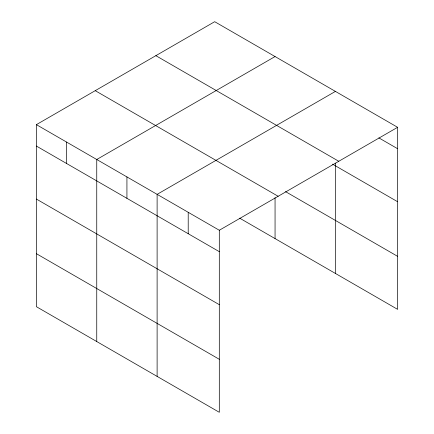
<?xml version="1.0" encoding="UTF-8"?>
<svg xmlns="http://www.w3.org/2000/svg" width="434" height="434" viewBox="0 0 434 434"><rect width="100%" height="100%" fill="white"/><g stroke="black" fill="none" stroke-linecap="round" stroke-linejoin="round"><path stroke-width="0.65" d="M335.422 163.135L335.422 273.447M36.385 124.645L219.306 230.253L219.306 412.3L36.385 306.692L36.385 124.645L214.694 21.7L397.615 127.308L397.615 309.355L239.655 218.156M275.058 56.55L96.749 159.495L96.749 341.542M335.422 91.4L157.113 194.351L157.113 376.392M219.306 230.253L397.615 127.308M378.839 137.876L397.615 148.716M155.855 55.671L338.775 161.28M332.52 164.144L397.615 201.729M285.507 191.616L397.615 256.342M95.225 90.673L278.145 196.282M36.385 146.057L219.306 251.666M36.385 199.065L219.306 304.673M36.385 253.684L219.306 359.292M275.058 197.665L275.058 238.597M188.21 212.302L188.21 233.709M126.929 176.926L126.929 198.333M66.565 142.07L66.565 163.482"/></g></svg>
